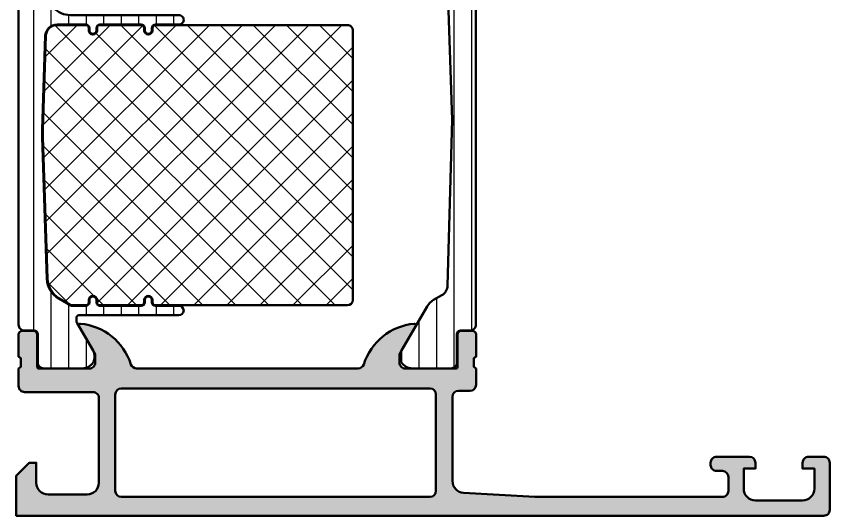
# Model space of a CAD drawing. Extents: x 0 to 69, y 0 to 75.
# Drawn here: x 0 to 69, y 0 to 42.4 of the extents above; entities that cross this region are included whole.
import ezdxf

# ---------------------------------------------------------------- set-up
doc = ezdxf.new("R2010")
doc.units = 0
for name, color, linetype, lineweight in [('0S-Alu contour', 7, 'Continuous', 50), ('0S-Alu hatch', 252, 'Continuous', 25), ('0S-Plastic contour', 254, 'Continuous', 50), ('0S-Plastic hatch', 253, 'Continuous', 25), ('0S-PT contour', 91, 'Continuous', 50), ('0S-PT hatch', 103, 'Continuous', 25)]:
    doc.layers.add(name, color=color, linetype=linetype, lineweight=lineweight)
pattern_1 = [(90, (0, 0), (-1.4859, 0), [])]

# ---------------------------------------------------------------- blocks, each defined once
blk = doc.blocks.new('284163__A749D68A_3461_4160_8690_780DCA92FED3___4C12CD5A_0539_429C_B3D2_B39C42A89268_')
at = {"layer": '0S-Plastic hatch'}
h = blk.add_hatch(dxfattribs=at)
h.set_pattern_fill('ANSI31', color=256, scale=0.4680000000000001, angle=45, style=0)
h.set_pattern_definition(pattern_1)
edge = h.paths.add_edge_path()
edge.add_line((0.2000122032186303, 48.79000503028585), (0.2000122032186585, 16.20999903028578))
edge.add_arc((0.7000122032186586, 16.20999903028578), 0.5000000000000001, 180, 270.000000000008)
edge.add_line((0.7000122032187287, 15.70999903028578), (1.520344876476201, 15.7099990302859))
edge.add_ellipse((1.520344876476202, 15.40999903028583), major_axis=(-0.3000000000000664, 0), ratio=1, start_angle=180, end_angle=270.0000000000001, ccw=False)
edge.add_line((1.820344876476269, 15.40999903028589), (1.820010247170102, 13.01000064734959))
edge.add_arc((2.320006224608789, 13.00999800772459), 0.4999959774456543, 179.9996975182267, 270.0003024811965)
edge.add_line((2.320008864233955, 12.5100020302859), (5.63517155105012, 12.5100020302859))
edge.add_arc((5.647048994129995, 13.50993149097083), 0.9999999999998763, 269.3194566383534, 389.9999965993499)
edge.add_line((6.513074427590596, 14.00993143956995), (5.166999486488306, 16.34140194792702))
edge.add_ellipse((5.600012203218687, 16.59140192222656), major_axis=(-0.4999999999999934, 0), ratio=1, start_angle=0, end_angle=29.999996599342182, ccw=False)
edge.add_line((5.100012203218694, 16.59140192222656), (5.100012203218664, 16.81001475936591))
edge.add_ellipse((5.300012203218638, 16.81001475936592), major_axis=(-0.1999999999999744, 0), ratio=1, start_angle=269.9999999999959, end_angle=360, ccw=False)
edge.add_line((5.300012203218653, 17.0100147593659), (13.80001220321868, 17.01001475936584))
edge.add_arc((13.80001220321869, 17.41001475936583), 0.3999999999999915, 269.999999999998, 449.9999999999979)
edge.add_line((13.80001220321871, 17.81001475936583), (11.80001220321877, 17.81001475936585))
edge.add_ellipse((11.80001220321878, 18.11001475936591), major_axis=(-0.300000000000054, 0), ratio=1, start_angle=0, end_angle=89.9999999999979, ccw=False)
edge.add_line((11.50001220321873, 18.11001475936591), (11.50001220321864, 18.31001475936594))
edge.add_arc((11.20001220321867, 18.31001475936594), 0.2999999999999687, 0, 180)
edge.add_line((10.9000122032187, 18.31001475936594), (10.90001220321879, 18.11001475936604))
edge.add_ellipse((10.60001220321862, 18.11001475936596), major_axis=(-0.3000000000001641, 0), ratio=1, start_angle=90.00000000001262, end_angle=180, ccw=False)
edge.add_line((10.60001220321869, 17.8100147593658), (7.100012203218691, 17.81001475936588))
edge.add_ellipse((7.100012203218705, 18.11001475936591), major_axis=(-0.3000000000000256, 0), ratio=1, start_angle=0, end_angle=89.99999999999733, ccw=False)
edge.add_line((6.800012203218679, 18.11001475936591), (6.800012203218567, 18.31001475936594))
edge.add_arc((6.500012203218584, 18.31001475936594), 0.2999999999999829, 0, 180)
edge.add_line((6.200012203218602, 18.31001475936594), (6.200012203218687, 18.11001475936598))
edge.add_ellipse((5.900012203218661, 18.11001475936594), major_axis=(-0.3000000000000256, 0), ratio=1, start_angle=90.00000000000801, end_angle=180, ccw=False)
edge.add_line((5.900012203218703, 17.81001475936591), (4.735910588018255, 17.81001475936594))
edge.add_ellipse((4.735910588018256, 18.01001475899737), major_axis=(-0.1999999996314337, 0), ratio=1, start_angle=59.999999999992326, end_angle=89.99999999999949, ccw=False)
edge.add_line((4.635910588202516, 17.83680967855969), (3.59910810491179, 18.43540774239108))
edge.add_ellipse((4.599107939482811, 20.16745863655292), major_axis=(-1.999999992277225, 0), ratio=1, start_angle=1.7229977105125158, end_angle=60.000005344612816, ccw=False)
edge.add_line((2.600012203218692, 20.10732373521003), (2.205392773254724, 32.13201712189487))
edge.add_ellipse((12.20001220319399, 32.46001475936657), major_axis=(-9.999999999975328, 0), ratio=1, start_angle=-1.8796251589938038, end_angle=1.8796251589981239, ccw=False)
edge.add_line((2.205392773254695, 32.78801239683753), (2.46316712457276, 40.72281452311319))
edge.add_ellipse((3.462629067569162, 40.69001475936598), major_axis=(-1.000000000000007, 0), ratio=1, start_angle=269.99999999999943, end_angle=358.12037484100466, ccw=False)
edge.add_line((3.462629067569172, 41.69001475936599), (5.900012203218712, 41.69001475936592))
edge.add_ellipse((5.900012203218719, 41.39001475936596), major_axis=(-0.2999999999999616, 0), ratio=1, start_angle=180, end_angle=270.00000000000136, ccw=False)
edge.add_line((6.200012203218683, 41.39001475936598), (6.200012203218659, 41.19001475936594))
edge.add_arc((6.500012203218642, 41.19001475936592), 0.2999999999999829, 180, 360)
edge.add_line((6.800012203218625, 41.19001475936591), (6.800012203218624, 41.3900147593659))
edge.add_ellipse((7.100012203218582, 41.39001475936591), major_axis=(-0.2999999999999581, 0), ratio=1, start_angle=270.0000000000005, end_angle=360, ccw=False)
edge.add_line((7.10001220321858, 41.69001475936588), (10.60001220321884, 41.69001475936592))
edge.add_ellipse((10.60001220321884, 41.39001475936599), major_axis=(-0.2999999999999332, 0), ratio=1, start_angle=180, end_angle=269.9999999999993, ccw=False)
edge.add_line((10.90001220321877, 41.39001475936602), (10.90001220321867, 41.1900147593659))
edge.add_arc((11.20001220321867, 41.19001475936592), 0.2999999999999989, 180, 360)
edge.add_line((11.50001220321867, 41.19001475936594), (11.50001220321873, 41.39001475936592))
edge.add_ellipse((11.80001220321869, 41.39001475936597), major_axis=(-0.2999999999999705, 0), ratio=1, start_angle=270.0000000000024, end_angle=360, ccw=False)
edge.add_line((11.80001220321868, 41.69001475936593), (13.80001220321868, 41.69001475936592))
edge.add_arc((13.80001220321868, 42.09001475936591), 0.3999999999999915, 270, 450.0000000000002)
edge.add_line((13.80001220321868, 42.4900147593659), (4.587873615518345, 42.49001475936584))
edge.add_ellipse((4.587873615518315, 44.49001475936586), major_axis=(-2.000000000000021, 0), ratio=1, start_angle=-1.8796251589948838, end_angle=90.0000000000008, ccw=False)
edge.add_line((2.588949729525503, 44.55561428686025), (2.600012203218636, 44.89270578352154))
edge.add_ellipse((4.599107947202092, 44.83257088194654), major_axis=(-2.000000000000051, 0), ratio=1, start_angle=299.9999946553889, end_angle=358.2770022894899, ccw=False)
edge.add_line((3.599108108769607, 46.56462178279651), (4.6000121224349, 47.1424938558624))
edge.add_arc((4.100012203218598, 48.00851930628737), 1.000000000000034, 299.9999946553925, 360)
edge.add_line((5.100012203218633, 48.00851930628739), (5.100012203218697, 48.40860213834524))
edge.add_ellipse((5.600012203218679, 48.40860213834517), major_axis=(-0.4999999999999823, 0), ratio=1, start_angle=330.00000340065606, end_angle=360, ccw=False)
edge.add_line((5.166999486488314, 48.65860211264471), (6.51307442759071, 50.9900726210018))
edge.add_arc((5.647048994130098, 51.49007256960096), 0.9999999999999021, 330.0000034006489, 450.6805433616455)
edge.add_line((5.63517155105024, 52.4900020302859), (2.320008864233835, 52.4900020302859))
edge.add_arc((2.320006224608675, 51.99000605284711), 0.499995977445768, 89.99969751880425, 180.0003024817733)
edge.add_line((1.820010247169875, 51.99000341322211), (1.820344876476155, 49.59000503028587))
edge.add_ellipse((1.520344876476135, 49.59000503028587), major_axis=(-0.3000000000000196, 0), ratio=1, start_angle=90.00000000001342, end_angle=180, ccw=False)
edge.add_line((1.520344876476205, 49.29000503028586), (0.700012203218626, 49.29000503028586))
edge.add_arc((0.7000122032186279, 48.79000503028585), 0.5, 90.00000000000021, 180)
at = {"layer": '0S-Plastic contour', "color": 7}
for points in [[(5.63517155105024, 52.4900020302859), (2.320008864233835, 52.4900020302859)], [(1.820010247169875, 51.99000341322211), (1.820344876476155, 49.59000503028587)], [(5.166999486488314, 48.65860211264471), (6.51307442759071, 50.9900726210018)], [(1.520344876476205, 49.29000503028586), (0.700012203218626, 49.29000503028586)], [(0.2000122032186303, 48.79000503028585), (0.2000122032186585, 16.20999903028578)], [(5.100012203218633, 48.00851930628739), (5.100012203218697, 48.40860213834524)], [(3.599108108769607, 46.56462178279651), (4.6000121224349, 47.1424938558624)], [(2.588949729525503, 44.55561428686025), (2.600012203218636, 44.89270578352154)], [(13.80001220321868, 42.4900147593659), (4.587873615518345, 42.49001475936584)], [(3.462629067569172, 41.69001475936599), (5.900012203218712, 41.69001475936592)], [(7.10001220321858, 41.69001475936588), (10.60001220321884, 41.69001475936592)], [(11.80001220321868, 41.69001475936593), (13.80001220321868, 41.69001475936592)], [(2.205392773254695, 32.78801239683753), (2.46316712457276, 40.72281452311319)], [(6.200012203218683, 41.39001475936598), (6.200012203218659, 41.19001475936594)], [(6.800012203218625, 41.19001475936591), (6.800012203218624, 41.3900147593659)], [(10.90001220321877, 41.39001475936602), (10.90001220321867, 41.1900147593659)], [(11.50001220321867, 41.19001475936594), (11.50001220321873, 41.39001475936592)], [(2.600012203218692, 20.10732373521003), (2.205392773254724, 32.13201712189487)], [(4.635910588202516, 17.83680967855969), (3.59910810491179, 18.43540774239108)], [(6.200012203218602, 18.31001475936594), (6.200012203218687, 18.11001475936598)], [(6.800012203218679, 18.11001475936591), (6.800012203218567, 18.31001475936594)], [(10.9000122032187, 18.31001475936594), (10.90001220321879, 18.11001475936604)], [(11.50001220321873, 18.11001475936591), (11.50001220321864, 18.31001475936594)], [(5.900012203218703, 17.81001475936591), (4.735910588018255, 17.81001475936594)], [(10.60001220321869, 17.8100147593658), (7.100012203218691, 17.81001475936588)], [(13.80001220321871, 17.81001475936583), (11.80001220321877, 17.81001475936585)], [(5.100012203218694, 16.59140192222656), (5.100012203218664, 16.81001475936591)], [(5.300012203218653, 17.0100147593659), (13.80001220321868, 17.01001475936584)], [(6.513074427590596, 14.00993143956995), (5.166999486488306, 16.34140194792702)], [(0.7000122032187287, 15.70999903028578), (1.520344876476201, 15.7099990302859)], [(1.820344876476269, 15.40999903028589), (1.820010247170102, 13.01000064734959)], [(2.320008864233955, 12.5100020302859), (5.63517155105012, 12.5100020302859)]]:
    blk.add_lwpolyline(points, dxfattribs=at)
for centre, radius, start, end in [((2.320006224608675, 51.99000605284711), 0.499995977445768, 89.99969751880425, 180.0003024817733), ((5.647048994130098, 51.49007256960096), 0.9999999999999021, 330.0000034006489, 90.68054336164558), ((0.7000122032186279, 48.79000503028585), 0.5, 90.00000000000021, 180), ((4.100012203218598, 48.00851930628737), 1.000000000000034, 299.9999946553925, 0), ((13.80001220321868, 42.09001475936591), 0.3999999999999915, 270, 90.00000000000026), ((6.500012203218642, 41.19001475936592), 0.2999999999999829, 180, 0), ((11.20001220321867, 41.19001475936592), 0.2999999999999989, 180, 0), ((6.500012203218584, 18.31001475936594), 0.2999999999999829, 0, 180), ((11.20001220321867, 18.31001475936594), 0.2999999999999687, 0, 180), ((13.80001220321869, 17.41001475936583), 0.3999999999999915, 269.999999999998, 89.99999999999797), ((0.7000122032186586, 16.20999903028578), 0.5000000000000001, 180, 270.000000000008), ((5.647048994129995, 13.50993149097083), 0.9999999999998763, 269.3194566383534, 29.9999965993499), ((2.320006224608789, 13.00999800772459), 0.4999959774456543, 179.9996975182267, 270.0003024811965)]:
    blk.add_arc(centre, radius, start, end, dxfattribs=at)
at = {"layer": '0S-Plastic contour', "color": 7, "extrusion": (0, 0, -1)}
for centre, radius, start, end in [((-1.520344876476135, 49.59000503028587), 0.3000000000000196, 180, 269.9999999999866), ((-5.600012203218679, 48.40860213834517), 0.4999999999999823, 0, 29.99999659934392), ((-4.599107947202092, 44.83257088194654), 2.000000000000051, 1.722997710510139, 60.00000534461111), ((-4.587873615518315, 44.49001475936586), 2.000000000000021, 269.9999999999992, 1.879625158994947), ((-3.462629067569162, 40.69001475936598), 1.000000000000007, 1.879625158995334, 90.00000000000055), ((-5.900012203218719, 41.39001475936596), 0.2999999999999616, 89.99999999999864, 180), ((-7.100012203218582, 41.39001475936591), 0.2999999999999581, 0, 89.99999999999947), ((-10.60001220321884, 41.39001475936599), 0.2999999999999332, 90.00000000000067, 180), ((-11.80001220321869, 41.39001475936597), 0.2999999999999705, 0, 89.99999999999763), ((-12.20001220319399, 32.46001475936657), 9.999999999975328, 358.1203748410019, 1.879625158993783), ((-4.599107939482811, 20.16745863655292), 1.999999992277225, 299.9999946553872, 358.2770022894875), ((-5.900012203218661, 18.11001475936594), 0.3000000000000256, 180, 269.999999999992), ((-7.100012203218705, 18.11001475936591), 0.3000000000000256, 270.0000000000027, 0), ((-10.60001220321862, 18.11001475936596), 0.3000000000001641, 180, 269.9999999999874), ((-11.80001220321878, 18.11001475936591), 0.300000000000054, 270.0000000000021, 0), ((-4.735910588018256, 18.01001475899737), 0.1999999996314337, 270.0000000000005, 300.0000000000077), ((-5.300012203218638, 16.81001475936592), 0.1999999999999744, 0, 90.00000000000406), ((-5.600012203218687, 16.59140192222656), 0.4999999999999934, 330.0000034006578, 0), ((-1.520344876476202, 15.40999903028583), 0.3000000000000664, 89.99999999999987, 180)]:
    blk.add_arc(centre, radius, start, end, dxfattribs=at)
blk = doc.blocks.new('284163__EF31C6FA_82D0_4F15_BEC5_37FD98ACBFBB___6AFF56A4_4CBA_4230_87DF_CF92BFA1684A_')
at = {"layer": '0S-Plastic hatch'}
h = blk.add_hatch(dxfattribs=at)
h.set_pattern_fill('ANSI31', color=256, scale=0.4680000000000001, angle=45, style=0)
h.set_pattern_definition(pattern_1)
edge = h.paths.add_edge_path()
edge.add_line((38.99000371935815, 48.79000039738632), (38.99000104138829, 16.20999707723514))
edge.add_ellipse((38.49000371935797, 16.20999439832588), major_axis=(-0.4999973220374942, 0), ratio=1, start_angle=89.99969301797529, end_angle=180.000306982385, ccw=False)
edge.add_line((38.49000104044878, 15.70999707629556), (37.67966970711566, 15.70999707629568))
edge.add_arc((37.67966970711567, 15.4099970762956), 0.3000000000000753, 90.00000000000136, 180)
edge.add_line((37.37966970711559, 15.4099970762956), (37.38000433642176, 13.00999869335937))
edge.add_ellipse((36.88000835898306, 13.0099960537344), major_axis=(-0.4999959774456685, 0), ratio=1, start_angle=89.99969751880508, end_angle=180.0003024817733, ccw=False)
edge.add_line((36.8800057193579, 12.5100000762957), (33.56484303254174, 12.51000007629569))
edge.add_ellipse((33.55296558946189, 13.50992953698061), major_axis=(-0.9999999999998795, 0), ratio=1, start_angle=-29.999996599349117, end_angle=90.68054336164488, ccw=False)
edge.add_line((32.68694015600128, 14.00992948557973), (34.85390368452229, 17.76322092958725))
edge.add_ellipse((36.15294183471185, 17.013221006689), major_axis=(-1.499999999998432, 0), ratio=1, start_angle=299.9950461054329, end_angle=330.0000034006391, ccw=False)
edge.add_line((35.40305415465106, 18.3123239538369), (36.09105524027145, 18.70946225539195))
edge.add_arc((35.59113012023009, 19.57553088682445), 0.9999999999998793, 299.9950461054579, 358.0947021428518)
edge.add_line((36.59057726620395, 19.54228329436307), (36.9720192727814, 33.60000007535555))
edge.add_line((36.9720192727814, 33.60000007535555), (36.59057726620395, 45.45771685822806))
edge.add_arc((35.59113012022971, 45.42446926576648), 1.000000000000269, 1.905297857159096, 60.00495389455298)
edge.add_line((36.09105524027111, 46.29053789719942), (35.40305415465107, 46.68767619875443))
edge.add_ellipse((36.15294183471269, 47.98677914590308), major_axis=(-1.499999999999505, 0), ratio=1, start_angle=29.99999659935088, end_angle=60.00495389455409, ccw=False)
edge.add_line((34.85390368452207, 47.23677922300452), (32.68694015600115, 50.99007066701158))
edge.add_ellipse((33.55296558946177, 51.49007061561074), major_axis=(-0.9999999999999097, 0), ratio=1, start_angle=-90.68054336164528, end_angle=29.99999659935088, ccw=False)
edge.add_line((33.56484303254163, 52.49000007629569), (36.88000571935802, 52.49000007629568))
edge.add_ellipse((36.88000835898316, 51.99000409885687), major_axis=(-0.4999959774457751, 0), ratio=1, start_angle=179.9996975194317, end_angle=270.0003024811932, ccw=False)
edge.add_line((37.38000433642196, 51.99000145923719), (37.3796697071157, 49.59000307629565))
edge.add_arc((37.67966970711567, 49.59000307629562), 0.2999999999999829, 180, 269.9999999999986)
edge.add_line((37.67966970711566, 49.29000307629563), (38.4900010404489, 49.29000307629563))
edge.add_ellipse((38.49000371937245, 48.79000307630993), major_axis=(-0.4999999999928805, 0), ratio=1, start_angle=179.9996930188024, end_angle=270.0003069820262, ccw=False)
at = {"layer": '0S-Plastic contour', "color": 7}
for points in [[(33.56484303254163, 52.49000007629569), (36.88000571935802, 52.49000007629568)], [(37.38000433642196, 51.99000145923719), (37.3796697071157, 49.59000307629565)], [(34.85390368452207, 47.23677922300452), (32.68694015600115, 50.99007066701158)], [(37.67966970711566, 49.29000307629563), (38.4900010404489, 49.29000307629563)], [(38.99000371935815, 48.79000039738632), (38.99000104138829, 16.20999707723514)], [(36.09105524027111, 46.29053789719942), (35.40305415465107, 46.68767619875443)], [(36.59057726620395, 19.54228329436307), (36.9720192727814, 33.60000007535555), (36.59057726620395, 45.45771685822806)], [(35.40305415465106, 18.3123239538369), (36.09105524027145, 18.70946225539195)], [(32.68694015600128, 14.00992948557973), (34.85390368452229, 17.76322092958725)], [(37.37966970711559, 15.4099970762956), (37.38000433642176, 13.00999869335937)], [(38.49000104044878, 15.70999707629556), (37.67966970711566, 15.70999707629568)], [(36.8800057193579, 12.5100000762957), (33.56484303254174, 12.51000007629569)]]:
    blk.add_lwpolyline(points, dxfattribs=at)
at = {"layer": '0S-Plastic contour', "color": 7, "extrusion": (0, 0, -1)}
for centre, radius, start, end in [((-33.55296558946177, 51.49007061561074), 0.9999999999999097, 330.0000034006491, 90.68054336164532), ((-36.88000835898316, 51.99000409885687), 0.4999959774457751, 89.9996975188068, 180.0003024805684), ((-38.49000371937245, 48.79000307630993), 0.4999999999928805, 89.99969301797383, 180.0003069811977), ((-36.15294183471269, 47.98677914590308), 1.499999999999505, 299.9950461054459, 330.0000034006491), ((-36.15294183471185, 17.013221006689), 1.499999999998432, 29.99999659936088, 60.00495389456713), ((-38.49000371935797, 16.20999439832588), 0.4999973220374942, 179.999693017615, 270.0003069820247), ((-33.55296558946189, 13.50992953698061), 0.9999999999998795, 269.3194566383551, 29.9999965993491), ((-36.88000835898306, 13.0099960537344), 0.4999959774456685, 179.9996975182267, 270.0003024811949)]:
    blk.add_arc(centre, radius, start, end, dxfattribs=at)
at = {"layer": '0S-Plastic contour', "color": 7}
for centre, radius, start, end in [((37.67966970711567, 49.59000307629562), 0.2999999999999829, 180, 269.9999999999986), ((35.59113012022971, 45.42446926576648), 1.000000000000269, 1.905297857159096, 60.00495389455298), ((35.59113012023009, 19.57553088682445), 0.9999999999998793, 299.9950461054579, 358.0947021428518), ((37.67966970711567, 15.4099970762956), 0.3000000000000753, 90.00000000000136, 180)]:
    blk.add_arc(centre, radius, start, end, dxfattribs=at)
blk = doc.blocks.new('381850__FA59375C_6966_4446_8B5F_A06F4E2C8006_')
at = {"layer": '0S-PT hatch'}
h = blk.add_hatch(dxfattribs=at)
h.set_pattern_fill('ANSI37', color=256, scale=0.625, angle=90, style=0)
h.set_pattern_definition([(135, (0, 0), (-1.403165018917055, -1.403165018917055), []), (225, (0, 0), (1.403165018917055, -1.403165018917055), [])])
edge = h.paths.add_edge_path()
edge.add_line((28.55001220321864, 41.19001475936589), (28.55001220321867, 18.31001475936591))
edge.add_ellipse((28.10001220321869, 18.31001475936589), major_axis=(-0.4499999999999745, 0), ratio=1, start_angle=90.00000000000051, end_angle=180, ccw=False)
edge.add_line((28.1000122032187, 17.86001475936591), (11.80001220321865, 17.86001475936586))
edge.add_ellipse((11.80001220321868, 18.11001475936586), major_axis=(-0.2500000000000071, 0), ratio=1, start_angle=0, end_angle=89.99999999999471, ccw=False)
edge.add_line((11.55001220321867, 18.11001475936586), (11.55001220321864, 18.31001475936591))
edge.add_arc((11.20001220321861, 18.3100147593659), 0.3500000000000263, 0, 180)
edge.add_line((10.85001220321859, 18.3100147593659), (10.8500122032187, 18.1100147593659))
edge.add_ellipse((10.60001220321863, 18.11001475936593), major_axis=(-0.250000000000071, 0), ratio=1, start_angle=89.99999999999432, end_angle=180, ccw=False)
edge.add_line((10.6000122032186, 17.86001475936586), (7.10001220321864, 17.86001475936586))
edge.add_ellipse((7.100012203218663, 18.11001475936589), major_axis=(-0.2500000000000391, 0), ratio=1, start_angle=0, end_angle=89.99999999999471, ccw=False)
edge.add_line((6.850012203218624, 18.11001475936589), (6.850012203218653, 18.31001475936591))
edge.add_arc((6.500012203218627, 18.3100147593659), 0.3500000000000254, 0, 180)
edge.add_line((6.150012203218602, 18.3100147593659), (6.150012203218715, 18.1100147593659))
edge.add_ellipse((5.900012203218668, 18.11001475936596), major_axis=(-0.2500000000000471, 0), ratio=1, start_angle=89.99999999998857, end_angle=180, ccw=False)
edge.add_line((5.900012203218619, 17.86001475936591), (4.735910588018342, 17.86001475936591))
edge.add_ellipse((4.735910590351134, 18.01001476770321), major_axis=(-0.1500000083372975, 0), ratio=1, start_angle=59.99999910894479, end_angle=89.99999910893928, ccw=False)
edge.add_line((4.660910584162241, 17.88011095108162), (3.624108100872487, 18.47870901491235))
edge.add_ellipse((4.599107939482808, 20.16745863655284), major_axis=(-1.949999992277185, 0), ratio=1, start_angle=1.7210023746736738, end_angle=60.00000534460838, ccw=False)
edge.add_line((2.649987556146701, 20.10889498618213), (2.255365870404574, 32.13365711008171))
edge.add_ellipse((12.20026412448138, 32.46001480099967), major_axis=(-9.950251787083644, 0), ratio=1, start_angle=-1.8796724993542853, end_angle=1.8795778186369034, ccw=False)
edge.add_line((2.255366409721059, 32.78638892576464), (2.513140221722492, 40.72117453492576))
edge.add_ellipse((3.462629067569126, 40.6900147593659), major_axis=(-0.9500000000000595, 0), ratio=1, start_angle=269.99999999999864, end_angle=358.12037484100387, ccw=False)
edge.add_line((3.462629067569149, 41.64001475936596), (5.90001220321865, 41.64001475936593))
edge.add_ellipse((5.900012203218659, 41.39001475936592), major_axis=(-0.25, 0), ratio=1, start_angle=180, end_angle=270.00000000000205, ccw=False)
edge.add_line((6.150012203218659, 41.39001475936594), (6.150012203218659, 41.19001475936591))
edge.add_arc((6.500012203218641, 41.19001475936591), 0.3499999999999828, 180, 360)
edge.add_line((6.850012203218624, 41.19001475936592), (6.850012203218624, 41.3900147593659))
edge.add_ellipse((7.100012203218601, 41.39001475936591), major_axis=(-0.2499999999999769, 0), ratio=1, start_angle=269.9999999999986, end_angle=360, ccw=False)
edge.add_line((7.100012203218607, 41.64001475936589), (10.60001220321872, 41.64001475936591))
edge.add_ellipse((10.60001220321874, 41.39001475936594), major_axis=(-0.2499999999999645, 0), ratio=1, start_angle=180, end_angle=270.0000000000045, ccw=False)
edge.add_line((10.8500122032187, 41.39001475936596), (10.85001220321867, 41.19001475936592))
edge.add_arc((11.20001220321866, 41.19001475936591), 0.3499999999999837, 180, 360)
edge.add_line((11.55001220321864, 41.1900147593659), (11.55001220321867, 41.39001475936596))
edge.add_ellipse((11.80001220321861, 41.39001475936597), major_axis=(-0.2499999999999396, 0), ratio=1, start_angle=270.00000000000284, end_angle=360, ccw=False)
edge.add_line((11.8000122032186, 41.64001475936591), (28.10001220321861, 41.64001475936593))
edge.add_ellipse((28.10001220321862, 41.1900147593659), major_axis=(-0.4500000000000242, 0), ratio=1, start_angle=180, end_angle=270.00000000000045, ccw=False)
at = {"layer": '0S-PT contour', "color": 7}
for points in [[(3.462629067569149, 41.64001475936596), (5.90001220321865, 41.64001475936593)], [(7.100012203218607, 41.64001475936589), (10.60001220321872, 41.64001475936591)], [(11.8000122032186, 41.64001475936591), (28.10001220321861, 41.64001475936593)], [(2.255366409721059, 32.78638892576464), (2.513140221722492, 40.72117453492576)], [(6.150012203218659, 41.39001475936594), (6.150012203218659, 41.19001475936591)], [(6.850012203218624, 41.19001475936592), (6.850012203218624, 41.3900147593659)], [(10.8500122032187, 41.39001475936596), (10.85001220321867, 41.19001475936592)], [(11.55001220321864, 41.1900147593659), (11.55001220321867, 41.39001475936596)], [(28.55001220321864, 41.19001475936589), (28.55001220321867, 18.31001475936591)], [(2.649987556146701, 20.10889498618213), (2.255365870404574, 32.13365711008171)], [(4.660910584162241, 17.88011095108162), (3.624108100872487, 18.47870901491235)], [(6.150012203218602, 18.3100147593659), (6.150012203218715, 18.1100147593659)], [(6.850012203218624, 18.11001475936589), (6.850012203218653, 18.31001475936591)], [(10.85001220321859, 18.3100147593659), (10.8500122032187, 18.1100147593659)], [(11.55001220321867, 18.11001475936586), (11.55001220321864, 18.31001475936591)], [(5.900012203218619, 17.86001475936591), (4.735910588018342, 17.86001475936591)], [(10.6000122032186, 17.86001475936586), (7.10001220321864, 17.86001475936586)], [(28.1000122032187, 17.86001475936591), (11.80001220321865, 17.86001475936586)]]:
    blk.add_lwpolyline(points, dxfattribs=at)
at = {"layer": '0S-PT contour', "color": 7, "extrusion": (0, 0, -1)}
for centre, radius, start, end in [((-3.462629067569126, 40.6900147593659), 0.9500000000000596, 1.87962515899611, 90.00000000000138), ((-5.900012203218659, 41.39001475936592), 0.25, 89.99999999999797, 180), ((-7.100012203218601, 41.39001475936591), 0.2499999999999769, 0, 90.00000000000142), ((-10.60001220321874, 41.39001475936594), 0.2499999999999645, 89.99999999999552, 180), ((-11.80001220321861, 41.39001475936597), 0.2499999999999396, 0, 89.99999999999714), ((-28.10001220321862, 41.1900147593659), 0.4500000000000242, 89.99999999999955, 180), ((-12.20026412448138, 32.46001480099967), 9.950251787083644, 358.1204221813631, 1.879672499354347), ((-4.599107939482808, 20.16745863655284), 1.949999992277185, 299.9999946553916, 358.2789976253263), ((-5.900012203218668, 18.11001475936596), 0.2500000000000471, 180, 270.0000000000114), ((-7.100012203218663, 18.11001475936589), 0.2500000000000391, 270.0000000000053, 0), ((-10.60001220321863, 18.11001475936593), 0.250000000000071, 180, 270.0000000000057), ((-11.80001220321868, 18.11001475936586), 0.2500000000000071, 270.0000000000053, 0), ((-28.10001220321869, 18.31001475936589), 0.4499999999999745, 180, 269.9999999999995), ((-4.735910590351134, 18.01001476770321), 0.1500000083372975, 270.0000008910607, 300.0000008910552)]:
    blk.add_arc(centre, radius, start, end, dxfattribs=at)
at = {"layer": '0S-PT contour', "color": 7}
for centre, radius, start, end in [((6.500012203218641, 41.19001475936591), 0.3499999999999828, 180, 0), ((11.20001220321866, 41.19001475936591), 0.3499999999999837, 180, 0), ((6.500012203218627, 18.3100147593659), 0.3500000000000254, 0, 180), ((11.20001220321861, 18.3100147593659), 0.3500000000000263, 0, 180)]:
    blk.add_arc(centre, radius, start, end, dxfattribs=at)
blk = doc.blocks.new('345060__A949F7E5_E34A_4433_82A6_1A448D5A2D86_')
at = {"layer": '0S-Alu hatch'}
h = blk.add_hatch(color=256, dxfattribs=at)
edge = h.paths.add_edge_path()
edge.add_line((0.7000122032186474, 10.50000007629569), (6.499999996187403, 10.50000007629569))
edge.add_ellipse((6.500003635544038, 10.00000371565233), major_axis=(-0.4999963606566086, 0), ratio=1, start_angle=179.9995829571355, end_angle=270.00041704258615, ccw=False)
edge.add_line((6.9999999961874, 10.00000007629568), (6.9999999961874, 2.800003128053507))
edge.add_ellipse((5.999980085835259, 2.800022919193989), major_axis=(-1.000019910547982, 0), ratio=1, start_angle=90.00114075643307, end_angle=179.9988660732029, ccw=False)
edge.add_line((5.999999996187397, 1.800003008844214), (2.700012203218649, 1.800003008844213))
edge.add_ellipse((2.699981218687415, 2.799972024316681), major_axis=(-0.9999690159525039, 0), ratio=1, start_angle=-0.0017821679763869724, end_angle=90.00177533787729, ccw=False)
edge.add_line((1.700012203218647, 2.800003128053504), (1.700012203218648, 4.500000076295691))
edge.add_line((1.700012203218648, 4.500000076295691), (1.100006099703021, 4.500000076295691))
edge.add_line((1.100006099703021, 4.500000076295691), (0, 3.400001602174597))
edge.add_line((0, 3.400001602174597), (0, 0))
edge.add_line((0, 0), (68.49999475097867, 0))
edge.add_arc((68.49999839414345, 0.4999963568351063), 0.499996356848379, 269.9995825210269, 360.0004159770605)
edge.add_line((68.99999475097864, 0.4999999868887405), (68.99999475097864, 4.500000076295683))
edge.add_arc((68.49999839033528, 4.500003715652336), 0.4999963606566104, 359.9995829571354, 450.0004170425812)
edge.add_line((68.49999475097869, 5.000000076295702), (67.19997644043178, 5.000000076295691))
edge.add_arc((67.19995618549508, 4.500050846642928), 0.4999492300630667, 89.99767871952236, 180.0058184440998)
edge.add_line((66.7000069580099, 4.500000076295707), (66.7000069580099, 4.000000076295692))
edge.add_line((66.7000069580099, 4.000000076295692), (67.70000695800991, 4.000000076295692))
edge.add_line((67.70000695800991, 4.000000076295692), (67.7000069580099, 2.300003128053478))
edge.add_ellipse((66.6999637326864, 2.300046234162573), major_axis=(-1.000043226252522, 0), ratio=1, start_angle=90.00247652155508, end_angle=179.9975303089387, ccw=False)
edge.add_line((66.7000069580099, 1.300003008844223), (62.69998025512905, 1.300003008844214))
edge.add_ellipse((62.69996356972968, 2.299955806847219), major_axis=(-0.9999527981422126, 0), ratio=1, start_angle=-0.0027114333473718943, end_angle=90.00095604809093, ccw=False)
edge.add_line((61.70001077270717, 2.300003128053514), (61.70001077270717, 4.000000076295692))
edge.add_line((61.70001077270717, 4.000000076295692), (62.70001077270717, 4.000000076295692))
edge.add_line((62.70001077270717, 4.000000076295692), (62.70001077270718, 4.500000076295684))
edge.add_arc((62.19996203693318, 4.499951340521693), 0.5000487381489455, 0.0055841639549441, 89.99441583599162)
edge.add_line((62.20001077270718, 5.000000076295695), (59.3999924621603, 5.000000076295692))
edge.add_arc((59.3999786621756, 4.500013876280368), 0.499986200205769, 89.99841859459319, 180.0015814054484)
edge.add_line((58.89999246216028, 4.500000076295683), (58.89999246216029, 4.300003128053489))
edge.add_arc((59.3999795805841, 4.299990246477313), 0.4999871185897497, 179.9985238419079, 270.0014761579285)
edge.add_line((59.39999246216029, 3.800003128053503), (59.89999246216029, 3.800003128053504))
edge.add_ellipse((59.89998972129269, 3.300000387185894), major_axis=(-0.5000027408751221, 0), ratio=1, start_angle=180.0003140784808, end_angle=269.99968592142943, ccw=False)
edge.add_line((60.3999924621603, 3.300003128053504), (60.3999924621603, 2.099998550416785))
edge.add_ellipse((59.89999610150555, 2.099994791863127), major_axis=(-0.499996360668875, 0), ratio=1, start_angle=89.99958295871829, end_angle=180.0004307015151, ccw=False)
edge.add_line((59.89999246216029, 1.599998431207495), (43.99999856567591, 1.599998431207495))
edge.add_line((43.99999856567591, 1.599998431207495), (37.94296502685757, 1.946113543512183))
edge.add_ellipse((37.99999317156701, 2.944476890856525), major_axis=(-0.9999907912623992, 0), ratio=1, start_angle=-0.0006709873298973434, end_angle=86.73072417526862, ccw=False)
edge.add_line((37.00000238037319, 2.944488601686328), (37.00000238037317, 10.09999855041677))
edge.add_ellipse((37.50000238037318, 10.09999855041677), major_axis=(-0.5000000000000142, 0), ratio=1, start_angle=270, end_angle=360, ccw=False)
edge.add_line((37.50000238037318, 10.59999855041678), (38.50000238037318, 10.59999855041678))
edge.add_arc((38.50000238037317, 11.0999985504168), 0.5000000000000231, 270.0000000000008, 360)
edge.add_line((39.0000023803732, 11.09999855041681), (39.00000238037321, 12.50000007629568))
edge.add_ellipse((39.07883882691625, 12.7675206682888), major_axis=(-0.2788950563274256, 0), ratio=1, start_angle=-1.164589374096181, end_angle=73.58012358050883, ccw=False)
edge.add_line((38.80000138037321, 12.77318907628717), (38.80000138037321, 13.22678307628717))
edge.add_ellipse((39.07886947601637, 13.23244373576424), major_axis=(-0.2789255417371436, 0), ratio=1, start_angle=-73.57540544464308, end_angle=1.1628700728883814, ccw=False)
edge.add_line((39.00000238037319, 13.49998707628717), (39.00000238037319, 15.37999807629568))
edge.add_arc((38.70000238037319, 15.37999807629567), 0.3000000000000043, 0, 90)
edge.add_line((38.70000238037319, 15.67999807629568), (37.7200280613304, 15.67999807629568))
edge.add_arc((37.7200280613304, 15.37999807629568), 0.2999999999999954, 90, 180)
edge.add_line((37.42002806133041, 15.37999807629568), (37.42002806133041, 12.62000007629568))
edge.add_ellipse((37.3000280613304, 12.62000007629568), major_axis=(-0.1200000000000116, 0), ratio=1, start_angle=90.00000000000341, end_angle=180, ccw=False)
edge.add_line((37.30002806133041, 12.50000007629568), (33.00015496826383, 12.49987037658866))
edge.add_ellipse((33.00014208601016, 12.99985749419664), major_axis=(-0.4999871177739342, 0), ratio=1, start_angle=-0.0006019649143240713, end_angle=90.00147623556649, ccw=False)
edge.add_line((32.50015496826382, 12.99986274719411), (32.50015496826382, 13.69986732483086))
edge.add_line((32.50015496826382, 13.69986732483086), (33.88839959717006, 16.10438545227226))
edge.add_arc((33.76454956760431, 16.16228914999649), 0.1367174752311362, 334.9424651420085, 455.5867900401307)
edge.add_arc((34.23800685220824, 11.3221078398204), 5.000000000000034, 95.58679004012677, 162.2389628556709)
edge.add_ellipse((29.00015287327423, 12.99987056422969), major_axis=(-0.5000001876410703, 0), ratio=1, start_angle=90.00002150206137, end_angle=162.2389628556703, ccw=False)
edge.add_line((29.00015306091518, 12.49987037658865), (10.19986009216518, 12.49987037658866))
edge.add_ellipse((10.19985013003327, 12.9998604144567), major_axis=(-0.4999900379672823, 0), ratio=1, start_angle=17.744937973398294, end_angle=90.00114159897288, ccw=False)
edge.add_arc((4.961534600945421, 11.32357260042923), 5.000000000000049, 17.74493797339748, 84.3682748665721)
edge.add_arc((5.438560756069508, 16.16107941189622), 0.1390303329827748, 84.3682748665724, 204.065530886647)
edge.add_line((5.311614986421769, 16.10438545227225), (6.699859615328024, 13.69986732483084))
edge.add_line((6.699859615328024, 13.69986732483084), (6.699859615328021, 12.99986274719412))
edge.add_ellipse((6.199872497581681, 12.99985749419663), major_axis=(-0.4999871177739345, 0), ratio=1, start_angle=89.99852376443482, end_angle=180.0006019649143, ccw=False)
edge.add_line((6.199859615328021, 12.49987037658866), (1.899985091749957, 12.50000007629569))
edge.add_ellipse((1.899985091749951, 12.62000007629568), major_axis=(-0.1199999999999886, 0), ratio=1, start_angle=0, end_angle=90.00000000000279, ccw=False)
edge.add_line((1.779985091749963, 12.62000007629568), (1.779985091749963, 15.37999807629568))
edge.add_arc((1.479985091749957, 15.37999807629567), 0.3000000000000063, 0, 90.0000000000006)
edge.add_line((1.479985091749954, 15.67999807629568), (0.5000107727071729, 15.67999807629568))
edge.add_arc((0.5000107727071713, 15.37999807629568), 0.2999999999999989, 89.99999999999969, 180)
edge.add_line((0.2000107727071724, 15.37999807629568), (0.2000107727071736, 13.49998707628716))
edge.add_ellipse((0.1211436770640068, 13.23244373576422), major_axis=(-0.2789255417371489, 0), ratio=1, start_angle=178.8371299271139, end_angle=253.5754054446454, ccw=False)
edge.add_line((0.4000117727071741, 13.22678307628716), (0.400011772707174, 12.77318907628716))
edge.add_ellipse((0.1211763205549938, 12.7675207088322), major_axis=(-0.2788930615245118, 0), ratio=1, start_angle=106.41987641949211, end_angle=181.1645893740963, ccw=False)
edge.add_line((0.2000122032186479, 12.5000020302859), (0.2000122032186481, 11.00000007629569))
edge.add_arc((0.6999984032339494, 10.99998627631099), 0.499986200205746, 179.9984185945515, 270.0015814054074)
edge = h.paths.add_edge_path()
edge.add_ellipse((8.900012489320941, 10.29999549865897), major_axis=(-0.5, 0), ratio=1, start_angle=270, end_angle=360, ccw=False)
edge.add_line((8.900012489320941, 10.79999549865897), (35.10000848388882, 10.79999549865897))
edge.add_ellipse((35.10000848388882, 10.29999549865897), major_axis=(-0.5, 0), ratio=1, start_angle=180, end_angle=270, ccw=False)
edge.add_line((35.60000848388881, 10.29999549865897), (35.60000848388881, 2.100006060602021))
edge.add_ellipse((35.10000848388882, 2.100006060602024), major_axis=(-0.4999999999999974, 0), ratio=1, start_angle=90, end_angle=180, ccw=False)
edge.add_line((35.10000848388882, 1.600006060602026), (8.900012489320943, 1.600006060602026))
edge.add_ellipse((8.900012489320941, 2.100006060602026), major_axis=(-0.5, 0), ratio=1, start_angle=0, end_angle=90, ccw=False)
edge.add_line((8.400012489320941, 2.100006060602026), (8.400012489320941, 10.29999549865897))
at = {"layer": '0S-Alu contour', "color": 7}
for points in [[(5.311614986421769, 16.10438545227225), (6.699859615328024, 13.69986732483084), (6.699859615328021, 12.99986274719412)], [(32.50015496826382, 12.99986274719411), (32.50015496826382, 13.69986732483086), (33.88839959717006, 16.10438545227226)], [(0.2000107727071724, 15.37999807629568), (0.2000107727071736, 13.49998707628716)], [(1.479985091749954, 15.67999807629568), (0.5000107727071729, 15.67999807629568)], [(1.779985091749963, 12.62000007629568), (1.779985091749963, 15.37999807629568)], [(37.42002806133041, 15.37999807629568), (37.42002806133041, 12.62000007629568)], [(38.70000238037319, 15.67999807629568), (37.7200280613304, 15.67999807629568)], [(39.00000238037319, 13.49998707628717), (39.00000238037319, 15.37999807629568)], [(0.4000117727071741, 13.22678307628716), (0.400011772707174, 12.77318907628716)], [(38.80000138037321, 12.77318907628717), (38.80000138037321, 13.22678307628717)], [(0.2000122032186479, 12.5000020302859), (0.2000122032186481, 11.00000007629569)], [(6.199859615328021, 12.49987037658866), (1.899985091749957, 12.50000007629569)], [(29.00015306091518, 12.49987037658865), (10.19986009216518, 12.49987037658866)], [(37.30002806133041, 12.50000007629568), (33.00015496826383, 12.49987037658866)], [(39.0000023803732, 11.09999855041681), (39.00000238037321, 12.50000007629568)], [(0.7000122032186474, 10.50000007629569), (6.499999996187403, 10.50000007629569)], [(8.900012489320941, 10.79999549865897), (35.10000848388882, 10.79999549865897)], [(37.50000238037318, 10.59999855041678), (38.50000238037318, 10.59999855041678)], [(6.9999999961874, 10.00000007629568), (6.9999999961874, 2.800003128053507)], [(8.400012489320941, 2.100006060602026), (8.400012489320941, 10.29999549865897)], [(35.60000848388881, 10.29999549865897), (35.60000848388881, 2.100006060602022)], [(37.00000238037319, 2.944488601686328), (37.00000238037317, 10.09999855041677)], [(62.20001077270718, 5.000000076295695), (59.3999924621603, 5.000000076295692)], [(68.49999475097869, 5.000000076295702), (67.19997644043178, 5.000000076295691)], [(1.700012203218647, 2.800003128053504), (1.700012203218648, 4.500000076295691), (1.100006099703021, 4.500000076295691), (0, 3.400001602174597), (0, 0), (68.49999475097867, 0)], [(58.89999246216028, 4.500000076295683), (58.89999246216029, 4.300003128053489)], [(61.70001077270717, 2.300003128053514), (61.70001077270717, 4.000000076295692), (62.70001077270717, 4.000000076295692), (62.70001077270718, 4.500000076295684)], [(66.7000069580099, 4.500000076295707), (66.7000069580099, 4.000000076295692), (67.70000695800991, 4.000000076295692), (67.7000069580099, 2.300003128053478)], [(68.99999475097864, 0.4999999868887405), (68.99999475097864, 4.500000076295683)], [(59.39999246216029, 3.800003128053503), (59.89999246216029, 3.800003128053504)], [(60.3999924621603, 3.300003128053504), (60.3999924621603, 2.099998550416785)], [(5.999999996187397, 1.800003008844214), (2.700012203218649, 1.800003008844213)], [(35.10000848388882, 1.600006060602026), (8.900012489320941, 1.600006060602026)], [(59.89999246216029, 1.599998431207495), (43.99999856567591, 1.599998431207495), (37.94296502685757, 1.946113543512183)], [(66.7000069580099, 1.300003008844223), (62.69998025512905, 1.300003008844214)]]:
    blk.add_lwpolyline(points, dxfattribs=at)
for centre, radius, start, end in [((5.438560756069508, 16.16107941189622), 0.1390303329827748, 84.3682748665724, 204.065530886647), ((4.961534600945421, 11.32357260042923), 5.000000000000049, 17.74493797339748, 84.3682748665721), ((34.23800685220824, 11.3221078398204), 5.000000000000034, 95.58679004012677, 162.2389628556709), ((33.76454956760431, 16.16228914999649), 0.1367174752311362, 334.9424651420085, 95.58679004013072), ((0.5000107727071713, 15.37999807629568), 0.2999999999999989, 89.99999999999969, 180), ((1.479985091749957, 15.37999807629567), 0.3000000000000063, 0, 90.0000000000006), ((37.7200280613304, 15.37999807629568), 0.2999999999999954, 90, 180), ((38.70000238037319, 15.37999807629567), 0.3000000000000043, 0, 90), ((38.50000238037317, 11.0999985504168), 0.5000000000000231, 270.0000000000008, 0), ((0.6999984032339494, 10.99998627631099), 0.499986200205746, 179.9984185945515, 270.0015814054074), ((59.3999786621756, 4.500013876280368), 0.499986200205769, 89.99841859459319, 180.0015814054484), ((62.19996203693318, 4.499951340521693), 0.5000487381489455, 0.0055841639549441, 89.99441583599162), ((67.19995618549508, 4.500050846642928), 0.4999492300630667, 89.99767871952236, 180.0058184440998), ((68.49999839033528, 4.500003715652336), 0.4999963606566104, 359.9995829571354, 90.00041704258128), ((59.3999795805841, 4.299990246477313), 0.4999871185897497, 179.9985238419079, 270.0014761579285), ((68.49999839414345, 0.4999963568351063), 0.499996356848379, 269.9995825210269, 0.0004159770605283)]:
    blk.add_arc(centre, radius, start, end, dxfattribs=at)
at = {"layer": '0S-Alu contour', "color": 7, "extrusion": (0, 0, -1)}
for centre, radius, start, end in [((-0.1211436770640068, 13.23244373576422), 0.2789255417371489, 106.4245945553546, 181.1628700728862), ((-39.07886947601637, 13.23244373576424), 0.2789255417371436, 358.8371299271116, 73.57540544464322), ((-0.1211763205549938, 12.7675207088322), 0.2788930615245118, 178.8354106259037, 253.5801235805079), ((-1.899985091749951, 12.62000007629568), 0.1199999999999886, 269.9999999999972, 0), ((-6.199872497581681, 12.99985749419663), 0.4999871177739345, 179.9993980350857, 270.0014762355652), ((-10.19985013003327, 12.9998604144567), 0.4999900379672823, 269.9988584010271, 342.2550620266017), ((-29.00015287327423, 12.99987056422969), 0.5000001876410703, 197.7610371443297, 269.9999784979386), ((-33.00014208601016, 12.99985749419664), 0.4999871177739343, 269.9985237644335, 0.0006019649143335), ((-37.3000280613304, 12.62000007629568), 0.1200000000000116, 180, 269.9999999999966), ((-39.07883882691625, 12.7675206682888), 0.2788950563274256, 286.4198764194912, 1.164589374096298), ((-6.500003635544038, 10.00000371565233), 0.4999963606566086, 89.99958295741384, 180.0004170428646), ((-8.900012489320941, 10.29999549865897), 0.5, 0, 90), ((-35.10000848388882, 10.29999549865897), 0.5, 90, 180), ((-37.50000238037318, 10.09999855041677), 0.5000000000000142, 0, 90), ((-59.89998972129269, 3.300000387185894), 0.5000027408751221, 90.00031407857054, 179.9996859215192), ((-2.699981218687415, 2.799972024316681), 0.9999690159525039, 269.9982246621227, 0.0017821679763647), ((-5.999980085835259, 2.800022919193989), 1.000019910547982, 180.0011339267972, 269.9988592435669), ((-37.99999317156701, 2.944476890856525), 0.9999907912623992, 273.2692758247314, 0.0006709873299503), ((-8.900012489320941, 2.100006060602026), 0.5, 270, 0), ((-35.10000848388882, 2.100006060602024), 0.4999999999999974, 180, 270), ((-59.89999610150555, 2.099994791863127), 0.499996360668875, 179.9995692984849, 270.0004170412817), ((-62.69996356972968, 2.299955806847219), 0.9999527981422128, 269.9990439519091, 0.0027114333473759), ((-66.6999637326864, 2.300046234162573), 1.000043226252522, 180.0024696910613, 269.9975234784449)]:
    blk.add_arc(centre, radius, start, end, dxfattribs=at)
blk = doc.blocks.new('381850__328BA5A5_6B6F_4DEC_9ACF_D81429BAEF20_')
at = {"layer": '0S-Alu contour', "color": 7}
blk.add_blockref('345060__A949F7E5_E34A_4433_82A6_1A448D5A2D86_', (0, 0), dxfattribs=at)
at = {"layer": '0S-Plastic contour', "color": 7}
for name in ['284163__A749D68A_3461_4160_8690_780DCA92FED3___4C12CD5A_0539_429C_B3D2_B39C42A89268_', '284163__EF31C6FA_82D0_4F15_BEC5_37FD98ACBFBB___6AFF56A4_4CBA_4230_87DF_CF92BFA1684A_']:
    blk.add_blockref(name, (0, 0), dxfattribs=at)
at = {"layer": '0S-PT contour', "color": 7}
blk.add_blockref('381850__FA59375C_6966_4446_8B5F_A06F4E2C8006_', (0, 0), dxfattribs=at)

msp = doc.modelspace()

# ---------------------------------------------------------------- block references
at = {"layer": '0S-Alu contour', "color": 7}
msp.add_blockref('381850__328BA5A5_6B6F_4DEC_9ACF_D81429BAEF20_', (0, 0), dxfattribs=at)

doc.saveas('drawing.dxf')
